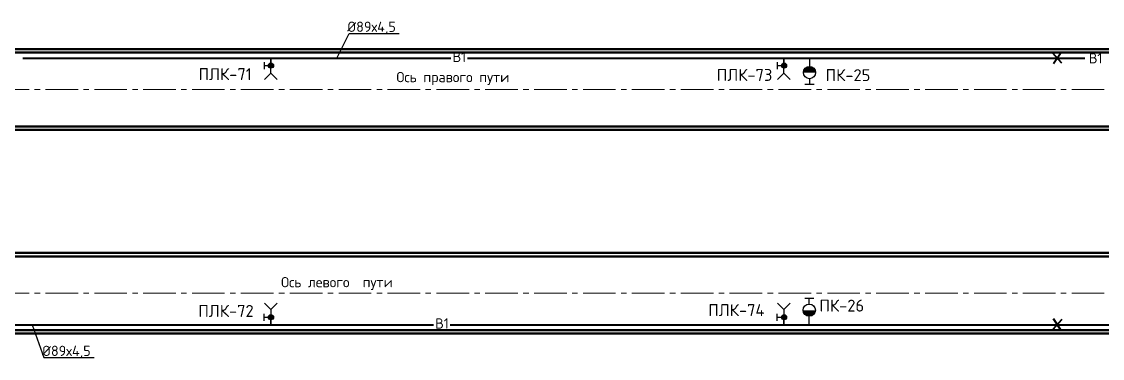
# Paper-space layout 'л2-л8' of a CAD drawing. Header units: millimetres. Extents: x 10032 to 18918, y -3051 to 627.
# Drawn here: x 15328.9 to 15644.9, y 489.8 to 588.3 of the extents above; entities that cross this region are included whole.
import ezdxf

# ---------------------------------------------------------------- set-up
doc = ezdxf.new("R2010")
doc.units = ezdxf.units.MM
doc.header["$LTSCALE"] = 0.5
doc.linetypes.add('CENTER2', pattern=[28.575, 19.05, -3.175, 3.175, -3.175])
for name, color, linetype in [('1_NADPIS', 7, 'Continuous'), ('3_Текст', 7, 'Continuous'), ('ВК_надписи', 7, 'Continuous'), ('ВК_сети', 4, 'Continuous')]:
    doc.layers.add(name, color=color, linetype=linetype)
for name, color, linetype, lineweight in [('1_PK500', 5, 'Continuous', 35), ('А_Конструкции', 4, 'Continuous', 50), ('АР_Оси', 242, 'CENTER2', 18)]:
    doc.layers.add(name, color=color, linetype=linetype, lineweight=lineweight)
doc.styles.add('Стандарт ММП', font='isocpeur.ttf')

psp = doc.layouts.new('л2-л8')

# ---------------------------------------------------------------- hatches: boundary and pattern name
at = {"layer": 'ВК_сети', "ltscale": 0.5}
h = psp.add_hatch(color=5, dxfattribs=at)
h.paths.add_polyline_path([(15402.5701, 575.4818, 0.41421356), (15401.8201, 576.2318), (15401.8201, 575.4818)])
h.paths.add_polyline_path([(15402.5701, 575.4818), (15401.8201, 575.4818), (15401.8201, 574.7318, 0.41421356)])
h.paths.add_polyline_path([(15401.8201, 575.4818), (15401.8201, 576.2318, 0.58408052), (15401.1782, 575.0938)])
h.paths.add_polyline_path([(15401.8201, 574.7318), (15401.8201, 575.4818), (15401.1782, 575.0938, 0.26256208)])
h = psp.add_hatch(color=5, dxfattribs=at)
h.paths.add_polyline_path([(15402.5701, 575.4818, 0.41421356), (15401.8201, 576.2318), (15401.8201, 575.4818)])
h.paths.add_polyline_path([(15402.5701, 575.4818), (15401.8201, 575.4818), (15401.8201, 574.7318, 0.41421356)])
h.paths.add_polyline_path([(15401.8201, 575.4818), (15401.8201, 576.2318, 0.58408052), (15401.1782, 575.0938)])
h.paths.add_polyline_path([(15401.8201, 574.7318), (15401.8201, 575.4818), (15401.1782, 575.0938, 0.26256208)])
h = psp.add_hatch(color=5, dxfattribs=at)
h.paths.add_polyline_path([(15552.5701, 575.4818, 0.41421356), (15551.8201, 576.2318), (15551.8201, 575.4818)])
h.paths.add_polyline_path([(15552.5701, 575.4818), (15551.8201, 575.4818), (15551.8201, 574.7318, 0.41421356)])
h.paths.add_polyline_path([(15551.8201, 575.4818), (15551.8201, 576.2318, 0.58408052), (15551.1782, 575.0938)])
h.paths.add_polyline_path([(15551.8201, 574.7318), (15551.8201, 575.4818), (15551.1782, 575.0938, 0.26256208)])
h = psp.add_hatch(color=5, dxfattribs=at)
h.paths.add_polyline_path([(15552.5701, 575.4817, 0.41421356), (15551.8201, 576.2317), (15551.8201, 575.4817)])
h.paths.add_polyline_path([(15552.5701, 575.4817), (15551.8201, 575.4817), (15551.8201, 574.7317, 0.41421356)])
h.paths.add_polyline_path([(15551.8201, 575.4817), (15551.8201, 576.2317, 0.58408052), (15551.1782, 575.0937)])
h.paths.add_polyline_path([(15551.8201, 574.7317), (15551.8201, 575.4817), (15551.1782, 575.0937, 0.26256208)])
h = psp.add_hatch(color=1, dxfattribs=at)
h.paths.add_polyline_path([(15557.4584, 573.4227), (15561.0584, 573.4227, 0.09159777), (15560.9396, 574.0659), (15557.5773, 574.0659, 0.09159777)])
h.paths.add_polyline_path([(15557.5773, 574.0659), (15560.9396, 574.0659, 0.68812614)])
h = psp.add_hatch(color=1, dxfattribs=at)
h.paths.add_polyline_path([(15557.4584, 573.4227), (15561.0584, 573.4227, 0.09159777), (15560.9396, 574.0659), (15557.5773, 574.0659, 0.09159777)])
h.paths.add_polyline_path([(15557.5773, 574.0659), (15560.9396, 574.0659, 0.68812614)])
h = psp.add_hatch(color=5, dxfattribs=at)
h.paths.add_polyline_path([(15402.5701, 501.8586, -0.41421356), (15401.8201, 501.1086), (15401.8201, 501.8586)])
h.paths.add_polyline_path([(15402.5701, 501.8586), (15401.8201, 501.8586), (15401.8201, 502.6086, -0.41421356)])
h.paths.add_polyline_path([(15401.8201, 501.8586), (15401.8201, 501.1086, -0.58408052), (15401.1782, 502.2466)])
h.paths.add_polyline_path([(15401.8201, 502.6086), (15401.8201, 501.8586), (15401.1782, 502.2466, -0.26256208)])
h = psp.add_hatch(color=5, dxfattribs=at)
h.paths.add_polyline_path([(15402.5701, 501.8585, -0.41421356), (15401.8201, 501.1085), (15401.8201, 501.8585)])
h.paths.add_polyline_path([(15402.5701, 501.8585), (15401.8201, 501.8585), (15401.8201, 502.6085, -0.41421356)])
h.paths.add_polyline_path([(15401.8201, 501.8585), (15401.8201, 501.1085, -0.58408052), (15401.1782, 502.2465)])
h.paths.add_polyline_path([(15401.8201, 502.6085), (15401.8201, 501.8585), (15401.1782, 502.2465, -0.26256208)])
h = psp.add_hatch(color=5, dxfattribs=at)
h.paths.add_polyline_path([(15552.5701, 501.8586, -0.41421356), (15551.8201, 501.1086), (15551.8201, 501.8586)])
h.paths.add_polyline_path([(15552.5701, 501.8586), (15551.8201, 501.8586), (15551.8201, 502.6086, -0.41421356)])
h.paths.add_polyline_path([(15551.8201, 501.8586), (15551.8201, 501.1086, -0.58408052), (15551.1782, 502.2466)])
h.paths.add_polyline_path([(15551.8201, 502.6086), (15551.8201, 501.8586), (15551.1782, 502.2466, -0.26256208)])
h = psp.add_hatch(color=5, dxfattribs=at)
h.paths.add_polyline_path([(15552.5701, 501.8586, -0.41421356), (15551.8201, 501.1086), (15551.8201, 501.8586)])
h.paths.add_polyline_path([(15552.5701, 501.8586), (15551.8201, 501.8586), (15551.8201, 502.6086, -0.41421356)])
h.paths.add_polyline_path([(15551.8201, 501.8586), (15551.8201, 501.1086, -0.58408052), (15551.1782, 502.2466)])
h.paths.add_polyline_path([(15551.8201, 502.6086), (15551.8201, 501.8586), (15551.1782, 502.2466, -0.26256208)])
h = psp.add_hatch(color=1, dxfattribs=at)
h.paths.add_polyline_path([(15557.3999, 503.9257), (15560.9999, 503.9257, -0.09159777), (15560.8811, 503.2825), (15557.5187, 503.2825, -0.09159777)])
h.paths.add_polyline_path([(15557.5187, 503.2825), (15560.8811, 503.2825, -0.68812614)])
h = psp.add_hatch(color=1, dxfattribs=at)
h.paths.add_polyline_path([(15557.3999, 503.9257), (15560.9999, 503.9257, -0.09159777), (15560.8811, 503.2825), (15557.5187, 503.2825, -0.09159777)])
h.paths.add_polyline_path([(15557.5187, 503.2825), (15560.8811, 503.2825, -0.68812614)])

# ---------------------------------------------------------------- linework, layer by layer
at = {"layer": 'А_Конструкции'}
for p, q in [((15080.2691, 580.2702), (16251.1934, 580.2702)), ((15080.2691, 579.2702), (16251.1934, 579.2702)), ((15080.2691, 557.6702), (16251.1934, 557.6702)), ((15080.2691, 556.6702), (16251.1934, 556.6702)), ((15080.2691, 520.6702), (16251.1934, 520.6702)), ((15080.2691, 519.6702), (16251.1934, 519.6702)), ((15080.2691, 498.0702), (16251.1934, 498.0702)), ((15080.2691, 497.0702), (16251.1934, 497.0702))]:
    psp.add_line(p, q, dxfattribs=at)
at = {"layer": 'АР_Оси', "color": 7}
for p, q in [((15078.7126, 568.4702), (16251.1934, 568.4702)), ((15078.7126, 508.8702), (16251.1934, 508.8702))]:
    psp.add_line(p, q, dxfattribs=at)
at = {"layer": 'ВК_надписи'}
for p, q in [((15421.0254, 577.6618, 0), (15424.6851, 584.8595, 0)), ((15424.6851, 584.8595, 0), (15439.3246, 584.8595, 0)), ((15331.9997, 499.6786, 0), (15335.452, 490.0475, 0)), ((15335.452, 490.0475, 0), (15350.0915, 490.0475, 0))]:
    psp.add_line(p, q, dxfattribs=at)
at = {"layer": 'ВК_сети', "color": 5, "lineweight": 40, "ltscale": 0.5}
for p, q in [((15633.0615, 576.166, 0), (15630.3054, 579.1576, 0)), ((15632.817, 579.3504, 0), (15630.5498, 575.9731, 0)), ((15633.0615, 501.1744, 0), (15630.3054, 498.1828, 0)), ((15632.817, 497.99, 0), (15630.5498, 501.3672, 0))]:
    psp.add_line(p, q, dxfattribs=at)
at = {"layer": 'ВК_сети', "color": 5, "ltscale": 0.5}
for p, q in [((15399.7905, 576.5135, 0), (15399.7905, 574.4516, 0)), ((15399.7905, 576.5134, 0), (15399.7905, 574.4516, 0)), ((15399.7905, 575.4825, 0), (15401.8201, 575.4825, 0)), ((15399.7905, 575.4825, 0), (15401.8201, 575.4825, 0)), ((15401.7584, 573.223, 0), (15401.7584, 577.6618, 0)), ((15401.7584, 573.223, 0), (15401.7584, 577.6617, 0)), ((15549.7905, 576.5134, 0), (15549.7905, 574.4515, 0)), ((15549.7905, 576.5134, 0), (15549.7905, 574.4516, 0)), ((15549.7905, 575.4825, 0), (15551.8201, 575.4825, 0)), ((15549.7905, 575.4824, 0), (15551.8201, 575.4824, 0)), ((15551.7584, 573.2229, 0), (15551.7584, 577.6617, 0)), ((15551.7584, 573.223, 0), (15551.7584, 577.6617, 0)), ((15401.7584, 573.223, 0), (15399.9342, 571.3988, 0)), ((15401.7584, 573.223, 0), (15399.9342, 571.3988, 0)), ((15401.7584, 573.223, 0), (15403.5826, 571.3988, 0)), ((15401.7584, 573.223, 0), (15403.5826, 571.3988, 0)), ((15551.7584, 573.223, 0), (15549.9342, 571.3988, 0)), ((15551.7584, 573.2229, 0), (15549.9342, 571.3987, 0)), ((15551.7584, 573.223, 0), (15553.5826, 571.3988, 0)), ((15551.7584, 573.2229, 0), (15553.5826, 571.3987, 0)), ((15401.7584, 504.1174, 0), (15399.9342, 505.9416, 0)), ((15401.7584, 504.1173, 0), (15399.9342, 505.9415, 0)), ((15401.7584, 504.1174, 0), (15403.5826, 505.9416, 0)), ((15401.7584, 504.1173, 0), (15403.5826, 505.9415, 0)), ((15551.7584, 504.1174, 0), (15549.9342, 505.9416, 0)), ((15551.7584, 504.1174, 0), (15549.9342, 505.9416, 0)), ((15551.7584, 504.1174, 0), (15553.5826, 505.9416, 0)), ((15551.7584, 504.1174, 0), (15553.5826, 505.9416, 0)), ((15399.7905, 500.8269, 0), (15399.7905, 502.8888, 0)), ((15399.7905, 500.8269, 0), (15399.7905, 502.8887, 0)), ((15401.7584, 504.1174, 0), (15401.7584, 499.6786, 0)), ((15401.7584, 504.1173, 0), (15401.7584, 499.6786, 0)), ((15549.7905, 500.827, 0), (15549.7905, 502.8888, 0)), ((15549.7905, 500.8269, 0), (15549.7905, 502.8888, 0)), ((15551.7584, 504.1174, 0), (15551.7584, 499.6787, 0)), ((15551.7584, 504.1174, 0), (15551.7584, 499.6786, 0)), ((15399.7905, 501.8578, 0), (15401.8201, 501.8578, 0)), ((15399.7905, 501.8578, 0), (15401.8201, 501.8578, 0)), ((15549.7905, 501.8579, 0), (15551.8201, 501.8579, 0)), ((15549.7905, 501.8578, 0), (15551.8201, 501.8578, 0))]:
    psp.add_line(p, q, dxfattribs=at)
at = {"layer": 'ВК_сети', "color": 5, "lineweight": 30, "ltscale": 0.5, "extrusion": (-3.27269e-07, 1.1423e-06, 1)}
for p, q in [((15401.7584, 577.6618, 0), (15401.7584, 574.7069, 0)), ((15401.7584, 577.6617, 0), (15401.7584, 574.7068, 0)), ((15551.7584, 577.6617, 0), (15551.7584, 574.7068, 0)), ((15551.7584, 577.6617, 0), (15551.7584, 574.7068, 0))]:
    psp.add_line(p, q, dxfattribs=at)
at = {"layer": 'ВК_сети', "color": 1, "lineweight": 30, "ltscale": 0.5}
for p, q in [((15559.2555, 575.1022, -0.0001), (15559.2584, 574.7002, -0.0001)), ((15559.2555, 575.1022, -0.0001), (15559.2584, 574.7002, -0.0001)), ((15559.2584, 574.7002, -0.0001), (15558.7411, 574.6964, -0.0001)), ((15559.2584, 574.7002, -0.0001), (15558.7411, 574.6964, -0.0001)), ((15559.2584, 574.7002, -0.0001), (15559.7758, 574.704, -0.0001)), ((15559.2584, 574.7002, -0.0001), (15559.7758, 574.704, -0.0001)), ((15559.1999, 502.6482, -0.0001), (15558.6825, 502.652, -0.0001)), ((15559.1999, 502.6482, -0.0001), (15558.6825, 502.652, -0.0001)), ((15559.1969, 502.2462, -0.0001), (15559.1999, 502.6482, -0.0001)), ((15559.1969, 502.2462, -0.0001), (15559.1999, 502.6482, -0.0001)), ((15559.1999, 502.6482, -0.0001), (15559.7173, 502.6444, -0.0001)), ((15559.1999, 502.6482, -0.0001), (15559.7173, 502.6444, -0.0001))]:
    psp.add_line(p, q, dxfattribs=at)
at = {"layer": 'ВК_сети', "color": 1, "ltscale": 0.5}
for p, q in [((15559.2584, 577.6616, 0), (15559.2584, 575.2227, 0)), ((15559.2584, 577.6616, 0), (15559.2584, 575.2227, 0)), ((15560.6003, 569.9698, 0), (15557.9165, 569.9698, 0)), ((15560.6003, 569.9698, 0), (15557.9165, 569.9698, 0)), ((15559.2584, 571.6227, 0), (15559.2584, 569.9698, 0)), ((15559.2584, 571.6227, 0), (15559.2584, 569.9698, 0)), ((15560.5418, 507.3786, 0), (15557.858, 507.3786, 0)), ((15560.5418, 507.3786, 0), (15557.858, 507.3786, 0)), ((15559.1999, 505.7257, 0), (15559.1999, 507.3786, 0)), ((15559.1999, 505.7257, 0), (15559.1999, 507.3786, 0)), ((15559.1999, 499.6868, 0), (15559.1999, 502.1257, 0)), ((15559.1999, 499.6868, 0), (15559.1999, 502.1257, 0))]:
    psp.add_line(p, q, dxfattribs=at)
at = {"layer": 'ВК_сети', "color": 5, "lineweight": 30, "ltscale": 0.5, "extrusion": (-3.27269e-07, -1.1423e-06, 1)}
for p, q in [((15401.7584, 499.6786, 0), (15401.7584, 502.6335, 0)), ((15401.7584, 499.6786, 0), (15401.7584, 502.6335, 0)), ((15551.7584, 499.6787, 0), (15551.7584, 502.6336, 0)), ((15551.7584, 499.6786, 0), (15551.7584, 502.6335, 0))]:
    psp.add_line(p, q, dxfattribs=at)
at = {"layer": 'ВК_сети', "color": 2, "lineweight": 40, "ltscale": 0.5}
for points, elevation in [([(15329.2923, 577.6618), (15454.4451, 577.6618)], 0), ([(15459.2454, 577.6618), (15518.8609, 577.662)], 0), ([(15518.8609, 577.662), (15521.3226, 577.662)], 0), ([(15518.8609, 577.6617), (15525.2628, 577.662)], 7.3533), ([(15525.2628, 577.662), (15547.677, 577.6621)], 0), ([(15547.677, 577.6621), (15639.7061, 577.6621)], 0), ([(15316.2627, 499.6786), (15449.3672, 499.6786)], 0), ([(15454.1674, 499.6786), (15518.7487, 499.6786)], 0), ([(15518.7487, 499.6786), (15547.5648, 499.6786)], 0), ([(15547.5648, 499.6786), (15712.4143, 499.6786)], 0)]:
    psp.add_lwpolyline(points, dxfattribs=dict(at, elevation=elevation))
at = {"layer": 'ВК_сети', "color": 5, "lineweight": 18, "ltscale": 0.5, "elevation": 7.3533}
psp.add_lwpolyline([(15516.8903, 577.6614), (15516.8914, 577.6614)], dxfattribs=at)
at = {"layer": 'ВК_сети', "color": 5, "ltscale": 0.5}
for centre in [(15401.8201, 575.4818, 0), (15401.8201, 575.4818, 0), (15551.8201, 575.4818, 0), (15551.8201, 575.4817, 0), (15401.8201, 501.8586, 0), (15401.8201, 501.8585, 0), (15551.8201, 501.8586, 0), (15551.8201, 501.8586, 0)]:
    psp.add_circle(centre, 0.75, dxfattribs=at)
at = {"layer": 'ВК_сети', "color": 1, "ltscale": 0.5}
for centre in [(15559.2584, 573.4227, 0), (15559.2584, 573.4227, 0), (15559.1999, 503.9257, 0), (15559.1999, 503.9257, 0)]:
    psp.add_circle(centre, 1.8, dxfattribs=at)

# ---------------------------------------------------------------- texts
at = {"layer": '1_NADPIS', "linetype": 'Continuous', "style": 'Стандарт ММП'}
for s, p in [('ПЛК-71', (15380.6338, 571.2221, 0)), ('ПЛК-73', (15532.1287, 570.9896, 0)), ('ПЛК-74', (15529.6512, 502.1956, 0)), ('ПЛК-72', (15380.563, 501.9503, 0))]:
    psp.add_text(s, height=3.5, rotation=360, dxfattribs=at).set_placement(p)
at = {"layer": '1_NADPIS', "color": 1, "linetype": 'Continuous', "style": 'Стандарт ММП'}
for s, p in [('ПК-25', (15563.9464, 570.923, 0)), ('ПК-26', (15562.1412, 503.5096, 0))]:
    psp.add_text(s, height=3.5, rotation=360, dxfattribs=at).set_placement(p)
at = {"layer": '1_PK500', "style": 'Стандарт ММП'}
for p in [(15454.9067, 576.4941, 0), (15640.9252, 576.0988), (15449.8287, 498.5109, 0)]:
    psp.add_text('В1', height=3, rotation=0.560426, dxfattribs=at).set_placement(p)
at = {"layer": '3_Текст', "color": 255, "style": 'Стандарт ММП'}
for s, p in [('Ось правого пути', (15438.487, 570.6095)), ('Ось левого  пути', (15404.7659, 510.6244, -0.0004))]:
    psp.add_text(s, height=3, dxfattribs=at).set_placement(p)
at = {"layer": 'ВК_надписи', "lineweight": 30, "ltscale": 0.5, "style": 'Стандарт ММП'}
for p in [(15424.1243, 585.3307, 0), (15334.8911, 490.5187, 0)]:
    psp.add_text('%%C89х4,5', height=3, dxfattribs=at).set_placement(p)

doc.saveas('drawing.dxf')
